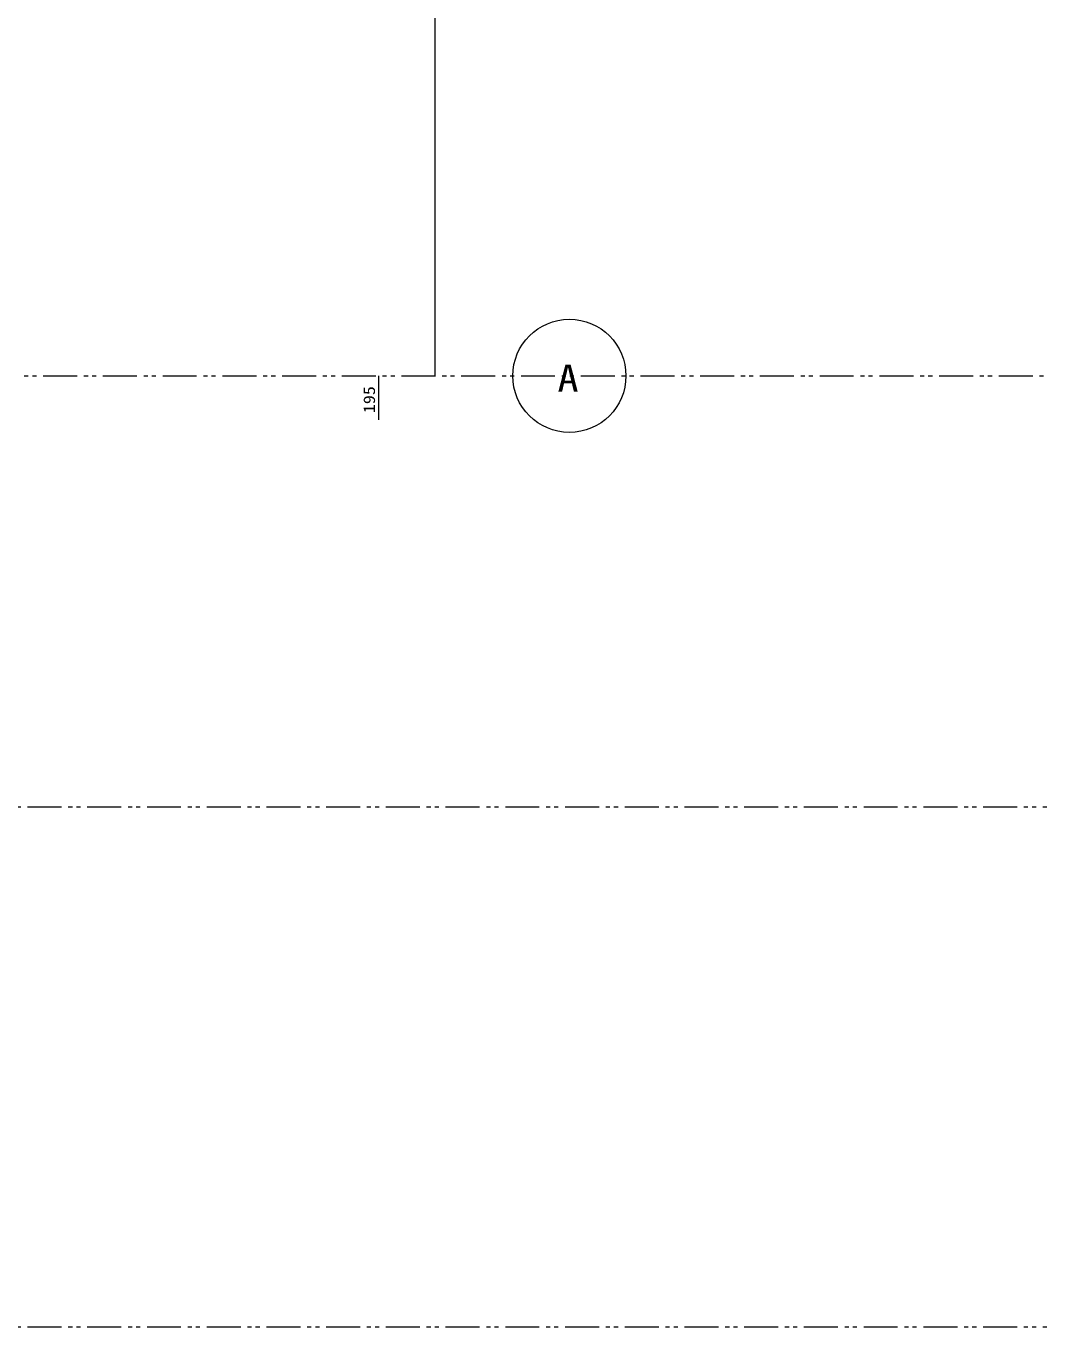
# Model space of a CAD drawing. Units: millimetres at full size. Extents: x -12803 to 120774, y -9413 to 101127.
# Drawn here: x 116262 to 120774, y 2796 to 8548 of the extents above; entities that cross this region are included whole.
import ezdxf
from ezdxf.enums import TextEntityAlignment as Align

# ---------------------------------------------------------------- set-up
doc = ezdxf.new("R2010")
doc.units = ezdxf.units.MM
doc.header["$LTSCALE"] = 30
doc.linetypes.add('DOUBLE_CHAIN1', pattern=[8.8, 5, -1, 0.6, -0.6, 0.6, -1])
doc.layers.add('0-0_NoName', color=7, linetype='Continuous')
doc.layers.add('2-0_通芯', color=7, linetype='DOUBLE_CHAIN1', lineweight=15)
doc.styles.add('ＭＳ ゴシック', font='')
doc.styles.get('ＭＳ ゴシック').set_extended_font_data('MS Gothic')

# ---------------------------------------------------------------- blocks, each defined once
blk = doc.blocks.new('グループ部品-732')
at = {"layer": '2-0_通芯', "linetype": 'Continuous'}
blk.add_line((118069.36, 7001.41), (118069.36, 19601.41), dxfattribs=at)
at = {"layer": '2-0_通芯'}
blk.add_line((74361.66, 7001.41), (120774.36, 7001.41), dxfattribs=at)

msp = doc.modelspace()

# ---------------------------------------------------------------- linework, layer by layer
at = {"layer": '2-0_通芯', "linetype": 'Continuous'}
msp.add_line((117819.36, 7001.41), (117819.36, 6806.41), dxfattribs=at)
at = {"layer": '2-0_通芯'}
for p, q in [((104124.36, 5096.41), (120774.36, 5096.41)), ((104124.36, 2796.41), (120774.36, 2796.41))]:
    msp.add_line(p, q, dxfattribs=at)
at = {"layer": '2-0_通芯', "linetype": 'Continuous'}
msp.add_circle((118663.33, 7001.41), 250, dxfattribs=at)

# ---------------------------------------------------------------- block references
at = {"layer": '0-0_NoName'}
msp.add_blockref('グループ部品-732', (0, 0), dxfattribs=at)

# ---------------------------------------------------------------- texts
at = {"layer": '2-0_通芯', "style": 'ＭＳ ゴシック', "width": 1.15}
msp.add_text('A', height=118.9, dxfattribs=at).set_placement((118610.83, 6896.41), align=Align.BOTTOM_LEFT)
msp.add_text('195', height=50.95, rotation=90, dxfattribs=at).set_placement((117819.36, 6836.41), align=Align.BOTTOM_LEFT)

doc.saveas('drawing.dxf')
